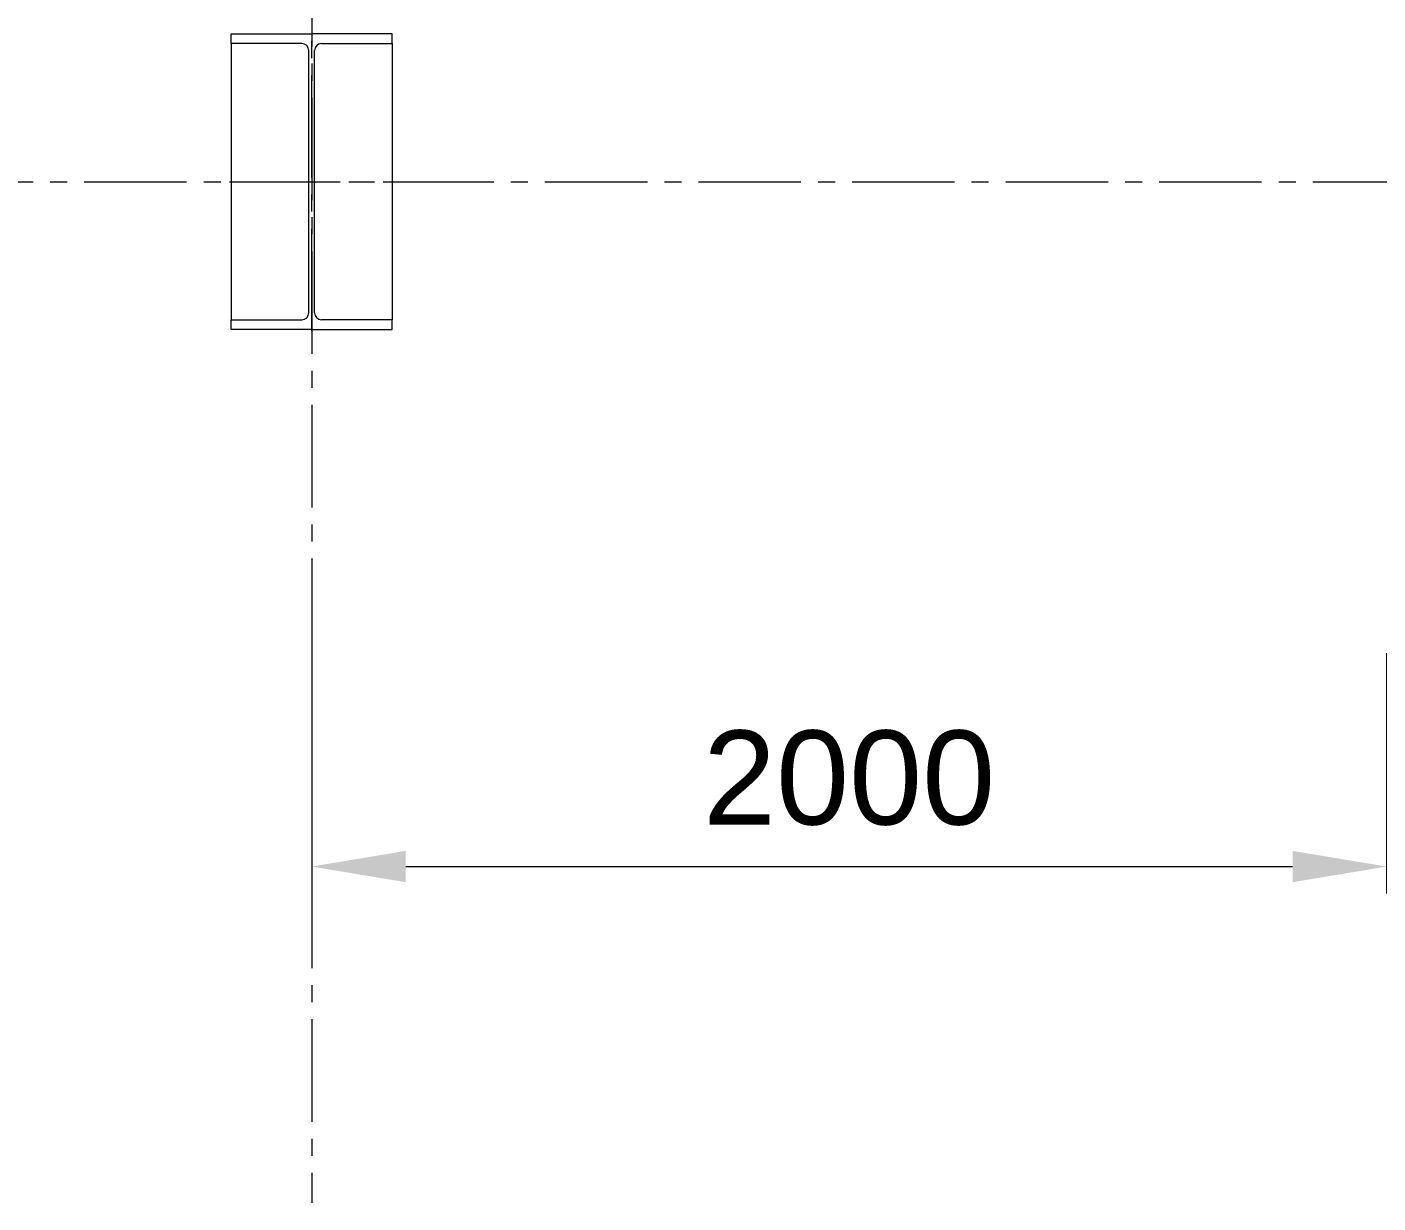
# Model space of a CAD drawing. Header units: millimetres. Extents: x 163705 to 1616509, y 81827 to 302547.
# Drawn here: x 1288405 to 1290919, y 141159 to 143347 of the extents above; entities that cross this region are included whole.
import ezdxf

# ---------------------------------------------------------------- set-up
doc = ezdxf.new("R2010")
doc.units = ezdxf.units.MM
doc.header["$LTSCALE"] = 10
doc.linetypes.add('CENTER2', pattern=[28.575, 19.05, -3.175, 3.175, -3.175])
for name, color, linetype, lineweight in [('1-中心线', 1, 'CENTER2', 0), ('1-标注', 3, 'Continuous', 0), ('1-钢构', 6, 'Continuous', 0)]:
    doc.layers.add(name, color=color, linetype=linetype, lineweight=lineweight)
doc.styles.get("Standard").update_dxf_attribs({"font": 'arial.ttf'})
doc.dimstyles.new('AM_GB50$0', dxfattribs={"dimscale": 50, "dimtxt": 3.5, "dimasz": 3.5, "dimexe": 1, "dimexo": 1, "dimgap": 1.5, "dimtad": 1, "dimdsep": 46, "dimtxsty": 'Standard', "dimcen": 0, "dimclrd": 256, "dimclre": 256, "dimclrt": 2, "dimadec": 0, "dimazin": 2, "dimtp": 0.1, "dimtm": 0.1, "dimtfac": 0.71, "dimtdec": 3, "dimtmove": 0, "dimatfit": 3, "dimfxl": 0, "dimlwd": -1, "dimlwe": -1, "dimarcsym": 0})

# ---------------------------------------------------------------- blocks, each defined once
blk = doc.blocks.new('G$CEDFA10A2')
for p, q in [((0, 535), (0, 553)), ((0, 553), (150, 553)), ((131.5, 535), (0, 535)), ((0, 535), (0, 21)), ((300, 553), (150, 553)), ((168.5, 535), (300, 535)), ((300, 535), (300, 553)), ((300, 535), (300, 21)), ((144.5, 34), (144.5, 522)), ((155.5, 34), (155.5, 522)), ((0, 21), (131.5, 21)), ((0, 3), (0, 21)), ((150, 3), (0, 3)), ((150, 3), (300, 3)), ((300, 21), (168.5, 21)), ((300, 3), (300, 21))]:
    blk.add_line(p, q)
for centre, start, end in [((131.5, 522), 0, 90), ((168.5, 522), 90, 180), ((131.5, 34), 270, 0), ((168.5, 34), 180, 270)]:
    blk.add_arc(centre, 13, start, end)
at = {"layer": '1-中心线'}
for p, q in [((150, 0), (150, 556)), ((-3, 278), (303, 278))]:
    blk.add_line(p, q, dxfattribs=at)
blk.add_text('HC_SUPERPART', height=0.001).set_placement((150, 3))
blk = doc.blocks.new('*D721')
at = {"layer": '1-标注', "transparency": 16777216}
for p, q in [((1288934.9, 142182.6), (1288934.9, 141735.4)), ((1290934.9, 142182.6), (1290934.9, 141735.4)), ((1289109.9, 141785.4), (1290759.9, 141785.4))]:
    blk.add_line(p, q, dxfattribs=at)
for points in [[(1289109.9, 141814.6), (1289109.9, 141756.3), (1288934.9, 141785.4)], [(1290759.9, 141814.6), (1290759.9, 141756.3), (1290934.9, 141785.4)]]:
    blk.add_solid(points, dxfattribs=at)
at = {"layer": 'Defpoints', "transparency": 16777216}
for p in [(1288934.9, 142232.6), (1290934.9, 142232.6), (1290934.9, 141785.4)]:
    blk.add_point(p, dxfattribs=at)
at = {"layer": '1-标注', "transparency": 16777216, "insert": (1289934.9, 141949.8), "char_height": 175, "attachment_point": 5}
blk.add_mtext('2000', dxfattribs=at)

msp = doc.modelspace()

# ---------------------------------------------------------------- linework, layer by layer
at = {"layer": '1-中心线'}
for p, q in [((1288934.896, 152359.738), (1288934.896, 141159.499)), ((1247935.246, 143059.632), (1299945.171, 143059.632))]:
    msp.add_line(p, q, dxfattribs=at)

# ---------------------------------------------------------------- block references
at = {"layer": '1-钢构'}
msp.add_blockref('G$CEDFA10A2', (1288784.896, 142781.632), dxfattribs=at)

# ---------------------------------------------------------------- dimensions: what is measured, and where the dimension line sits
at = {"layer": '1-标注'}
dim = msp.add_linear_dim(base=(1290934.896, 141785.429), p1=(1288934.896, 142232.61), p2=(1290934.896, 142232.61), dimstyle='AM_GB50$0', override={"dimtmove": 1}, dxfattribs=at)
dim.commit()
dim.dimension.update_dxf_attribs({"geometry": '*D721', "text_midpoint": (1289934.896, 141949.779)})

doc.saveas('drawing.dxf')
